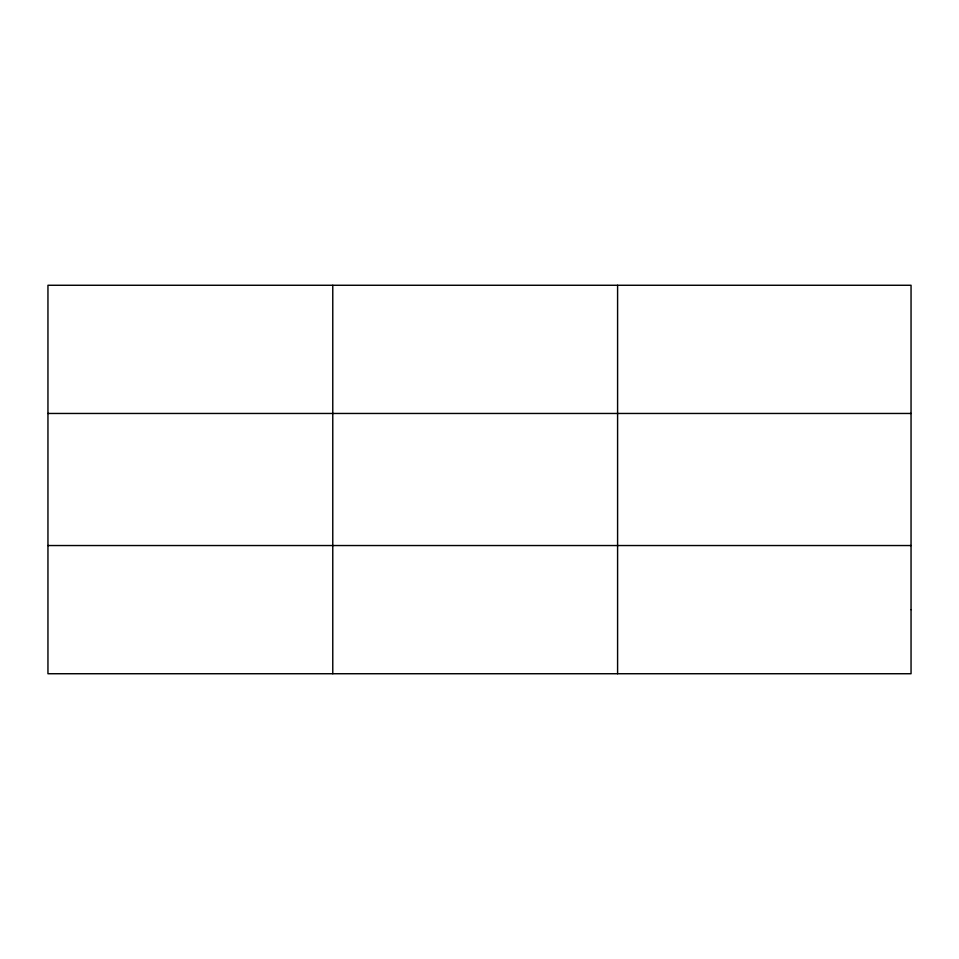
<?xml version="1.0" encoding="UTF-8"?>
<svg xmlns="http://www.w3.org/2000/svg" width="959" height="959" viewBox="0 0 959 959"><rect width="100%" height="100%" fill="white"/><g stroke="black" fill="none" stroke-linecap="round" stroke-linejoin="round"><path stroke-width="1.44" d="M332.773 285.267L332.773 673.733M617.596 285.267L617.596 673.733M47.95 413.461L911.05 413.461M47.95 545.539L911.05 545.539M911.05 609.636L911.05 673.733L47.95 673.733L47.95 285.267L911.05 285.267L911.05 609.636"/></g></svg>
